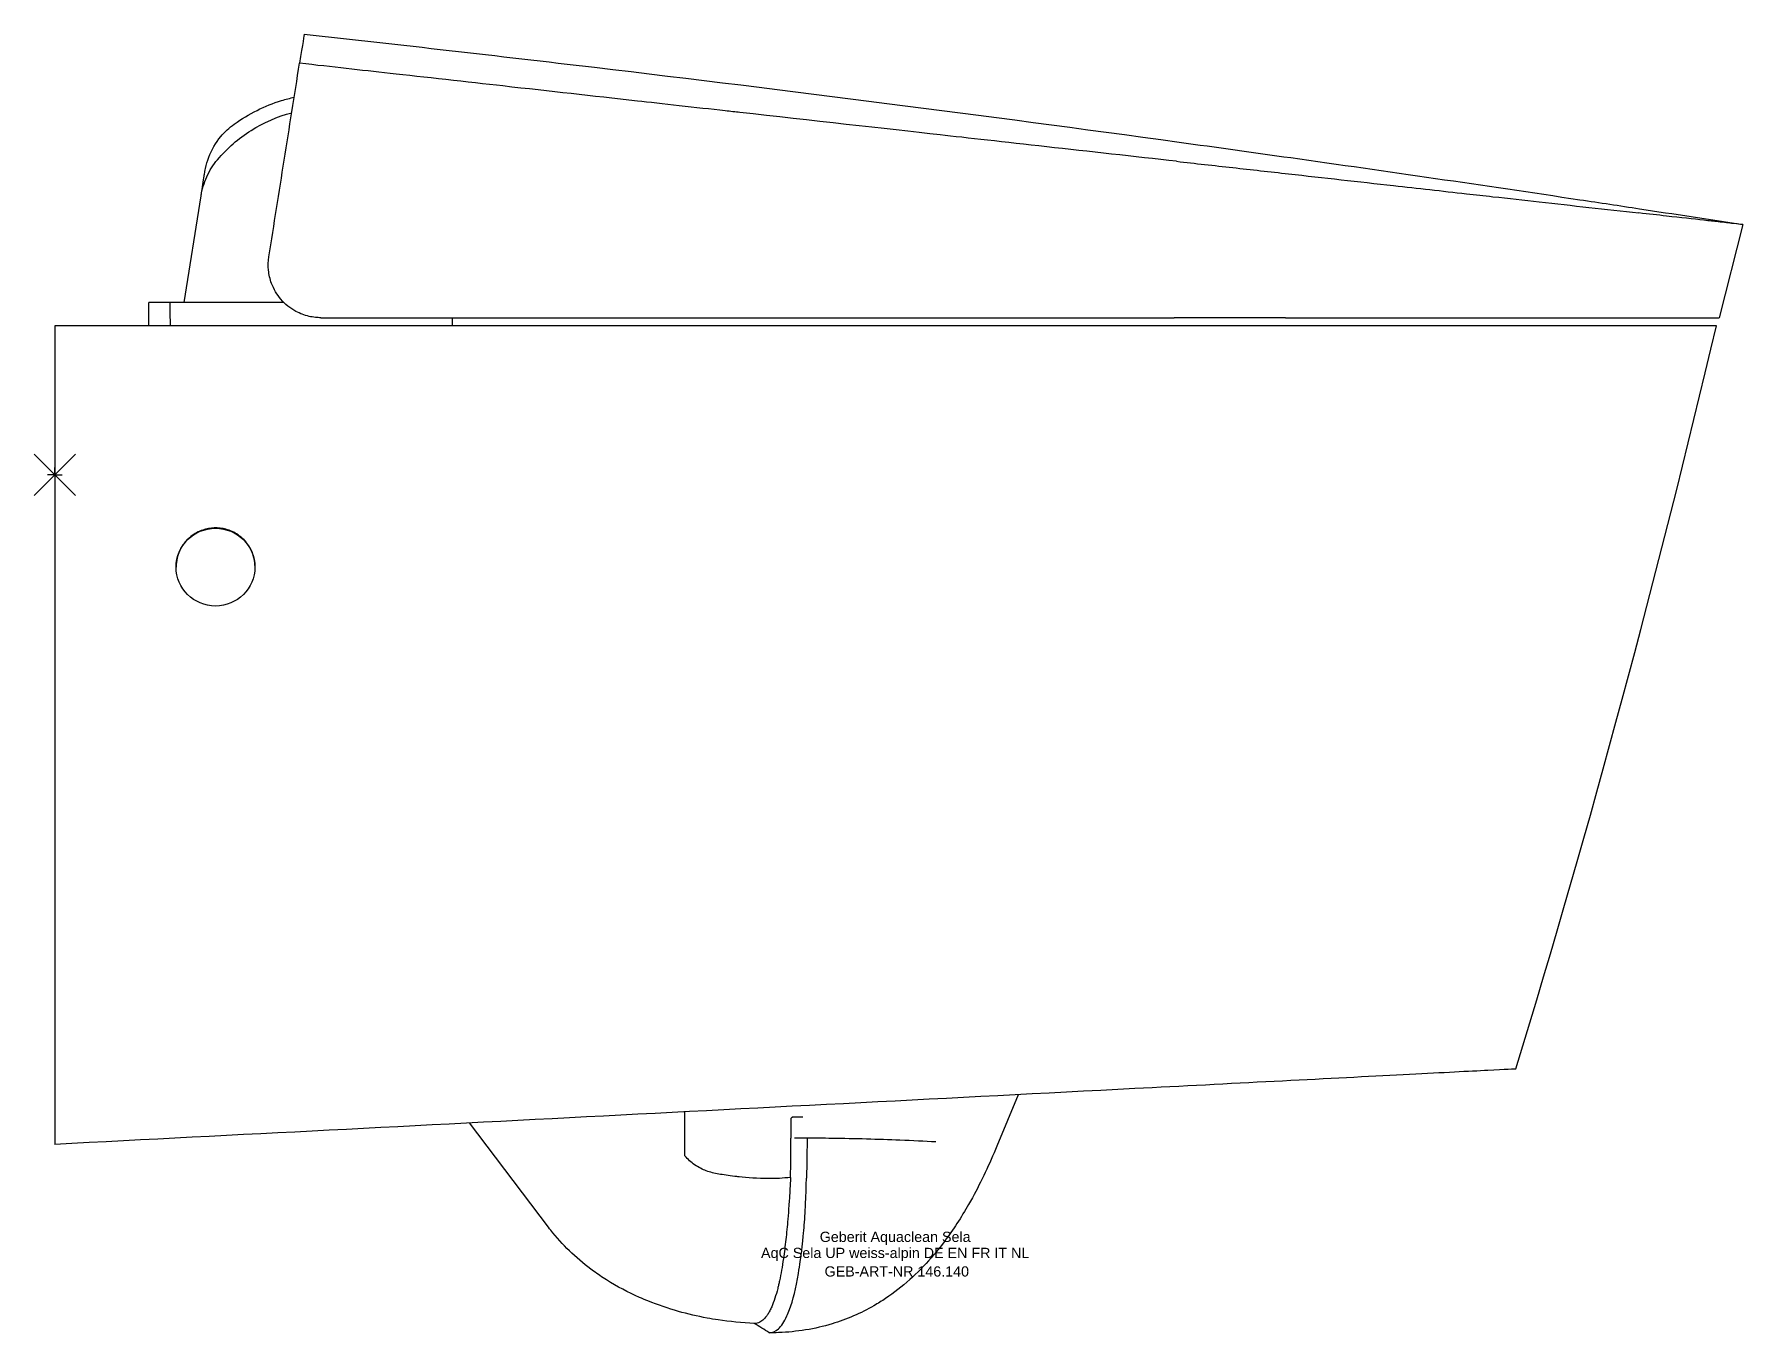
# Model space of a CAD drawing. Header units: millimetres. Extents: x -7 to 578, y -293 to 151.
import ezdxf
from ezdxf.enums import TextEntityAlignment as Align

# ---------------------------------------------------------------- set-up
doc = ezdxf.new("R2010")
doc.units = ezdxf.units.MM
doc.layers.get('0').update_dxf_attribs({"linetype": 'CONTINUOUS'})
for name, color, linetype, lineweight in [('Arbeitspunkt(DIN)', 7, 'CONTINUOUS', 25), ('GEB-ART-NR', 1, 'CONTINUOUS', 18), ('GEB-BEZUG', 2, 'CONTINUOUS', 25), ('GEB-TEXT', 5, 'CONTINUOUS', 18)]:
    doc.layers.add(name, color=color, linetype=linetype, lineweight=lineweight)
doc.layers.add('GEB-KONTUR-A', color=5, linetype='CONTINUOUS')
doc.styles.get("Standard").update_dxf_attribs({"font": 'arial.ttf'})

# ---------------------------------------------------------------- blocks, each defined once
blk = doc.blocks.new('Einfügepunkt')
at = {"layer": 'GEB-BEZUG'}
for p, q in [((-7.07, -7.07), (7.07, 7.07)), ((-7.07, 7.07), (7.07, -7.07))]:
    blk.add_line(p, q, dxfattribs=at)

msp = doc.modelspace()

# ---------------------------------------------------------------- linework, layer by layer
at = {"layer": 'Arbeitspunkt(DIN)', "ltscale": 25}
for q in [(-2.5, 0), (0, 2.5), (0, -2.5), (2.5, 0)]:
    msp.add_line((0, 0), q, dxfattribs=at)
at = {"layer": 'GEB-KONTUR-A', "ltscale": 25}
for p, q in [((44.27, 59), (50.04, 95.45)), ((577.77, 85.64), (569.65, 53.8)), ((32.2, 51), (32.2, 59)), ((39.39, 59), (32.2, 59)), ((44.27, 59), (39.39, 59)), ((78.4, 59), (44.27, 59)), ((91.05, 53.8), (383.14, 53.8)), ((136, 53.8), (136, 51)), ((421.29, 53.8), (383.14, 53.8)), ((41.5, -31.45), (41.5, -31.53)), ((68.5, -31.4), (68.5, -31.53)), ((329.78, -211.99), (322.44, -229.64)), ((168.99, -257.37), (141.95, -221.68))]:
    msp.add_line(p, q, dxfattribs=at)
msp.add_arc((-3321.43, 964.56), 3995.97, 343.00818, 346.78411, dxfattribs=at)
for centre, major_axis, ratio, start_param, end_param in [((2302.43, 1860.69), (-53.36, 32057.93), 0.070797, 1.626909, 1.627159), ((214.87, -195.98), (0.09, -310.13), 0.00264, 1.451533, 1.50014), ((233.05, -199.89), (0.98, -203), 0.093446, 1.437153, 1.470754), ((251.86, -220.96), (7.16, 5.29), 0.069442, 1.397188, 1.496486), ((254.75, -219.55), (-20.37, 0), 0.000286, 1.471371, 1.636032), ((235.38, -203.99), (0.9, -173.25), 0.095952, 1.359021, 1.437966), ((253.72, -233.76), (54.11, 0.19), 0.127823, 1.500622, 1.581262), ((213.52, -40.53), (31.53, -252.9), 0.123601, 0.235913, 0.387542)]:
    msp.add_ellipse(centre, major_axis=major_axis, ratio=ratio, start_param=start_param, end_param=end_param, dxfattribs=at)
msp.add_ellipse((55, -31.53), major_axis=(-13.5, 0), ratio=0.984808, dxfattribs=at)
for points, knots in [([(85.34, 150.78), (85.34, 150.78), (85.34, 150.78), (85.34, 150.78), (84.81, 147.46), (83.76, 140.83)], [18.828031, 18.828031, 18.828031, 18.828031, 18.828032, 18.828032, 37.656063, 37.656063, 37.656063, 37.656063]), ([(85.34, 150.78), (118.47, 147.16), (151.59, 143.38), (251.49, 131.54), (318.22, 123), (384.86, 113.86)], [0, 0, 0, 0, 10.000103, 10.000103, 30.179065, 30.179065, 30.179065, 30.179065]), ([(73.28, 74.62), (75.02, 85.65), (76.77, 96.69), (80.27, 118.76), (82.01, 129.8), (83.76, 140.83)], [-6.716402, -6.716402, -6.716402, -6.716402, -3.358196, -3.358196, 0, 0, 0, 0]), ([(383.96, 107.3), (355.2, 110.51), (321.16, 114.31), (302.98, 116.34), (284.79, 118.37), (258.35, 121.33), (234.5, 123.99), (232.96, 124.16), (231.24, 124.36), (229.41, 124.56), (219.87, 125.63), (207.19, 127.04), (199.44, 127.91), (183.47, 129.69), (170.16, 131.18), (153.36, 133.06), (141.69, 134.36), (125.93, 136.12), (114.73, 137.37), (104.5, 138.51), (95.28, 139.54), (83.76, 140.83)], [0, 0, 0, 0, 0.248832, 0.248832, 0.248832, 0.497664, 0.497664, 0.497664, 0.513775, 0.513775, 0.513775, 0.597664, 0.597664, 0.597664, 0.770464, 0.770464, 0.770464, 0.890464, 0.890464, 0.890464, 1, 1, 1, 1]), ([(61.43, 120.04), (66.32, 123.57), (71.86, 126.32), (79.04, 128.52), (80.47, 128.9), (81.92, 129.23)], [0, 0, 0, 0, 1.807596, 1.807596, 2.253304, 2.253304, 2.253304, 2.253304]), ([(55.7, 107.85), (58.99, 111.75), (62.85, 115.12), (71.46, 120.58), (76.16, 122.63), (81.09, 123.93)], [0, 0, 0, 0, 1.529376, 1.529376, 3.058907, 3.058907, 3.058907, 3.058907]), ([(51.34, 103.66), (51.34, 103.66), (51.34, 103.66), (51.34, 103.66), (51.34, 103.66), (51.34, 103.66), (51.34, 103.66), (51.34, 103.66), (51.34, 103.66), (51.34, 103.66), (51.34, 103.67), (51.34, 103.67), (51.34, 103.67), (51.34, 103.67), (51.34, 103.67), (51.34, 103.67), (51.34, 103.67), (51.34, 103.67), (51.34, 103.67), (51.34, 103.67), (51.34, 103.68), (51.34, 103.68), (51.34, 103.68), (51.35, 103.69), (51.35, 103.69), (51.35, 103.7), (51.35, 103.71), (51.35, 103.73), (51.35, 103.74), (51.36, 103.78), (51.36, 103.8), (51.42, 104.16), (51.48, 104.5), (51.83, 106.14), (52.2, 107.44), (53.66, 111.24), (55.07, 113.65), (58.16, 117.36), (59.72, 118.82), (61.43, 120.04)], [0, 0, 0, 0, 0.000488, 0.000488, 0.001465, 0.001465, 0.003418, 0.003418, 0.007324, 0.007324, 0.038574, 0.038574, 0.069824, 0.069824, 0.132324, 0.132324, 0.194825, 0.194825, 0.210482, 0.210482, 0.214491, 0.214491, 0.215478, 0.215478, 0.216464, 0.216464, 0.218435, 0.218435, 0.222347, 0.222347, 0.23016, 0.23016, 0.331791, 0.331791, 0.734064, 0.734064, 1.552561, 1.552561, 2.182373, 2.182373, 2.182373, 2.182373]), ([(50.04, 95.45), (50.4, 97.73), (51.07, 99.94), (52.98, 104.13), (54.21, 106.09), (55.7, 107.85)], [0, 0, 0, 0, 0.691138, 0.691138, 1.382445, 1.382445, 1.382445, 1.382445]), ([(383.96, 107.3), (390.36, 106.58), (396.77, 105.86), (409.54, 104.44), (415.92, 103.73), (422.27, 103.02)], [-3.869824, -3.869824, -3.869824, -3.869824, -1.934913, -1.934913, 0, 0, 0, 0]), ([(423.05, 108.55), (456.06, 103.9), (489.05, 99.11), (528.82, 93.14), (535.62, 92.11), (542.42, 91.08)], [0, 0, 0, 0, 10.000103, 10.000103, 12.064357, 12.064357, 12.064357, 12.064357]), ([(50.04, 95.45), (50.28, 96.98), (50.49, 98.28), (50.66, 99.37), (50.85, 100.54), (50.99, 101.47), (51.1, 102.16), (51.15, 102.44), (51.18, 102.68), (51.22, 102.88), (51.22, 102.92), (51.23, 102.96), (51.24, 103), (51.31, 103.44), (51.34, 103.67), (51.34, 103.67)], [0, 0, 0, 0, 0.1363645, 0.1363645, 0.1363645, 0.2838171, 0.2838171, 0.2838171, 0.3439854, 0.3439854, 0.3439854, 0.3567021, 0.3567021, 0.3567021, 0.5005902, 0.5005902, 0.5005902, 0.5005902]), ([(422.27, 103.02), (434.27, 101.68), (446.25, 100.34), (458.22, 99), (466.53, 98.07), (474.84, 97.14), (483.17, 96.21), (486.19, 95.88), (489.2, 95.54), (492.22, 95.2), (497.54, 94.61), (502.84, 94.02), (508.08, 93.43), (513.77, 92.79), (519.42, 92.16), (525.11, 91.53), (530.75, 90.9), (536.46, 90.26), (542.2, 89.62)], [0, 0, 0, 0, 0.298598, 0.298598, 0.298598, 0.505958, 0.505958, 0.505958, 0.580995, 0.580995, 0.580995, 0.713318, 0.713318, 0.713318, 0.857318, 0.857318, 0.857318, 1, 1, 1, 1]), ([(577.77, 85.64), (577.77, 85.64), (576.65, 85.77), (574.42, 86.02), (573.1, 86.17), (571.38, 86.36), (569.28, 86.59), (567.85, 86.75), (566.24, 86.93), (564.47, 87.13), (560.83, 87.54), (556.47, 88.02), (551.65, 88.56), (548.66, 88.9), (545.5, 89.25), (542.2, 89.62)], [0, 0, 0, 0, 0.298598, 0.298598, 0.298598, 0.47644, 0.47644, 0.47644, 0.597197, 0.597197, 0.597197, 0.846029, 0.846029, 0.846029, 1, 1, 1, 1]), ([(91.05, 53.8), (90.44, 53.8), (89.83, 53.83), (88.48, 53.97), (87.74, 54.09), (85.45, 54.62), (83.94, 55.19), (80.56, 57), (78.81, 58.42), (75.99, 61.72), (74.91, 63.56), (73.64, 67), (73.29, 68.52), (72.99, 71.58), (73.04, 73.11), (73.28, 74.62)], [-3.117966, -3.117966, -3.117966, -3.117966, -2.934895, -2.934895, -2.710463, -2.710463, -2.228801, -2.228801, -1.558836, -1.558836, -0.92466, -0.92466, -0.458083, -0.458083, -0.000001, -0.000001, -0.000001, -0.000001]), ([(421.29, 53.8), (443.42, 53.8), (464.65, 53.8), (503.65, 53.8), (520.75, 53.8), (534.42, 53.8)], [0, 0, 0, 0, 6.771199, 6.771199, 13.679378, 13.679378, 13.679378, 13.679378]), ([(534.42, 53.8), (546.18, 53.8), (555.04, 53.8), (566.85, 53.8), (569.65, 53.8), (569.65, 53.8)], [0, 0, 0, 0, 5.928628, 5.928628, 11.874042, 11.874042, 11.874042, 11.874042]), ([(0, 51), (0, 4.01), (0, -42.76), (0, -136.18), (0, -182.63), (0, -229)], [0, 0, 0, 0, 14.257479, 14.257479, 28.514886, 28.514886, 28.514886, 28.514886]), ([(394.65, 51), (328.91, 51), (263.19, 51), (131.62, 51), (65.81, 51), (0, 51)], [0, 0, 0, 0, 19.750639, 19.750639, 39.499861, 39.499861, 39.499861, 39.499861]), ([(568.71, 51), (568.71, 51), (566.64, 51), (549.75, 51), (538.39, 51), (508.58, 51), (490.11, 51), (446.09, 51), (420.13, 51), (394.65, 51)], [0, 0, 0, 0, 4.465715, 4.465715, 8.154587, 8.154587, 12.113338, 12.113338, 16.466903, 16.466903, 16.466903, 16.466903]), ([(68.49, -30.99), (68.46, -29.81), (68.26, -28.63), (67.56, -26.37), (67.05, -25.29), (65.45, -22.8), (64.19, -21.5), (61.45, -19.62), (60.03, -18.98), (57.26, -18.24), (55.92, -18.09), (53.25, -18.17), (51.93, -18.41), (49.19, -19.33), (47.81, -20.08), (45.18, -22.14), (44.01, -23.52), (42.58, -26.11), (42.15, -27.22), (41.62, -29.37), (41.5, -30.41), (41.5, -31.45)], [0.000001, 0.000001, 0.000001, 0.000001, 0.360658, 0.360658, 0.720986, 0.720986, 1.261357, 1.261357, 1.72488, 1.72488, 2.125368, 2.125368, 2.527017, 2.527017, 2.993732, 2.993732, 3.534248, 3.534248, 3.89253, 3.89253, 4.209598, 4.209598, 4.209598, 4.209598]), ([(500.1, -203.2), (500.1, -203.2), (496.34, -203.39), (484.26, -204.02), (475.15, -204.49), (452.01, -205.68), (438.17, -206.4), (407.98, -207.95), (391.97, -208.78), (375.57, -209.63)], [-19.276874, -19.276874, -19.276874, -19.276874, -14.728291, -14.728291, -9.877427, -9.877427, -4.934769, -4.934769, 0, 0, 0, 0]), ([(375.57, -209.63), (313.01, -212.85), (250.46, -216.08), (125.25, -222.54), (62.63, -225.77), (0, -229)], [-37.627362, -37.627362, -37.627362, -37.627362, -18.81289, -18.81289, 0, 0, 0, 0]), ([(257.49, -226.85), (257.45, -230.8), (257.4, -234.15), (257.34, -237.34), (257.31, -238.44), (257.29, -239.52), (257.26, -240.59)], [0, 0, 0, 0, 0.7430084, 0.7430084, 0.7430084, 1, 1, 1, 1]), ([(301.5, -228.17), (297.69, -227.95), (293.58, -227.74), (289.28, -227.57), (281.85, -227.27), (273.87, -227.06), (265.96, -226.95), (263.12, -226.9), (260.29, -226.87), (257.49, -226.85)], [0, 0, 0, 0, 0.298598, 0.298598, 0.298598, 0.814576, 0.814576, 0.814576, 1, 1, 1, 1]), ([(251.83, -240.32), (249.28, -240.58), (246.72, -240.71), (244.21, -240.7), (240.54, -240.69), (237.05, -240.41), (234.19, -240.1), (233.68, -240.05), (233.18, -239.99), (232.71, -239.93), (230.54, -239.67), (228.79, -239.42), (227.26, -239.15), (225.74, -238.88), (224.41, -238.58), (222.94, -238.03), (221.72, -237.57), (220.39, -236.92), (218.98, -235.94), (217.83, -235.14), (216.63, -234.12), (215.69, -232.88)], [0, 0, 0, 0, 0.144, 0.144, 0.144, 0.354841, 0.354841, 0.354841, 0.392832, 0.392832, 0.392832, 0.565632, 0.565632, 0.565632, 0.738432, 0.738432, 0.738432, 0.882432, 0.882432, 0.882432, 1, 1, 1, 1]), ([(322.44, -229.64), (319.92, -235.69), (317.16, -241.59), (314.05, -247.26), (313.63, -248.01), (313.21, -248.77), (312.78, -249.52), (311.52, -251.73), (310.19, -253.9), (308.79, -256.06), (306.13, -260.13), (303.18, -264.11), (299.96, -267.79), (295.33, -273.1), (290.17, -277.8), (284.36, -281.7), (283.06, -282.57), (281.72, -283.4), (280.36, -284.19), (275.86, -286.79), (271.04, -288.88), (266.07, -290.38), (260.11, -292.18), (253.93, -293.15), (247.74, -293.39), (246.68, -293.43), (245.62, -293.45), (244.55, -293.45)], [0, 0, 0, 0, 0.182893, 0.182893, 0.182893, 0.20736, 0.20736, 0.20736, 0.279166, 0.279166, 0.279166, 0.41472, 0.41472, 0.41472, 0.609975, 0.609975, 0.609975, 0.653599, 0.653599, 0.653599, 0.797599, 0.797599, 0.797599, 0.970399, 0.970399, 0.970399, 1, 1, 1, 1]), ([(251.56, -245.15), (251.46, -246.75), (251.36, -248.34), (251.13, -251.49), (251.01, -253.05), (250.88, -254.6)], [0, 0, 0, 0, 0.4942292, 0.4942292, 0.9887277, 0.9887277, 0.9887277, 0.9887277]), ([(251.83, -240.32), (251.79, -241.13), (251.74, -241.94), (251.65, -243.55), (251.61, -244.35), (251.56, -245.15)], [0, 0, 0, 0, 0.2481853, 0.2481853, 0.4964314, 0.4964314, 0.4964314, 0.4964314]), ([(257.09, -246.39), (257.12, -245.42), (257.16, -244.46), (257.21, -242.53), (257.24, -241.55), (257.26, -240.59)], [-0.5840904, -0.5840904, -0.5840904, -0.5840904, -0.2920307, -0.2920307, 0, 0, 0, 0]), ([(256.43, -257.67), (256.66, -254.94), (256.83, -252.16), (256.96, -249.34), (257.01, -248.36), (257.05, -247.37), (257.09, -246.39)], [0, 0, 0, 0, 0.743008, 0.743008, 0.743008, 1, 1, 1, 1]), ([(250.88, -254.6), (250.78, -255.78), (250.68, -256.95), (250.45, -259.27), (250.33, -260.42), (250.21, -261.55)], [0, 0, 0, 0, 0.377523, 0.377523, 0.755048, 0.755048, 0.755048, 0.755048]), ([(184.38, -272.34), (179.19, -268.58), (174.52, -264.23), (170.45, -259.22), (169.96, -258.61), (169.47, -257.99), (168.99, -257.37)], [0, 0, 0, 0, 0.89161, 0.89161, 0.89161, 1, 1, 1, 1]), ([(250.21, -261.55), (250.08, -262.67), (249.95, -263.78), (249.68, -265.96), (249.53, -267.03), (249.38, -268.08)], [0.0000132, 0.0000132, 0.0000132, 0.0000132, 0.373368, 0.373368, 0.746889, 0.746889, 0.746889, 0.746889]), ([(254.52, -273.19), (254.79, -271.63), (254.99, -270.3), (255.16, -269.11), (255.41, -267.38), (255.59, -265.94), (255.78, -264.32), (255.93, -262.97), (256.09, -261.5), (256.26, -259.6), (256.32, -259), (256.37, -258.36), (256.43, -257.67)], [0, 0, 0, 0, 0.248832, 0.248832, 0.248832, 0.60715, 0.60715, 0.60715, 0.905748, 0.905748, 0.905748, 1, 1, 1, 1]), ([(249.38, -268.08), (248.98, -270.8), (248.54, -273.35), (247.94, -276.13), (247.84, -276.58), (247.64, -277.45), (247.53, -277.87), (247.13, -279.48), (246.81, -280.59), (246.47, -281.63)], [0.0000465, 0.0000465, 0.0000465, 0.0000465, 0.515978, 0.515978, 0.615978, 0.615978, 0.715978, 0.715978, 1, 1, 1, 1]), ([(239.41, -290.23), (235.21, -290.05), (230.98, -289.63), (227.04, -289.04), (225.78, -288.85), (224.54, -288.64), (223.31, -288.41), (219.94, -287.79), (216.69, -287.04), (213.45, -286.13), (209.97, -285.15), (206.51, -283.98), (202.96, -282.55), (202.01, -282.16), (201.04, -281.76), (200.08, -281.33), (196.27, -279.64), (192.44, -277.63), (188.85, -275.36), (187.33, -274.41), (185.84, -273.4), (184.38, -272.35)], [0, 0, 0, 0, 0.20736, 0.20736, 0.20736, 0.2738565, 0.2738565, 0.2738565, 0.456192, 0.456192, 0.456192, 0.652273, 0.652273, 0.652273, 0.705024, 0.705024, 0.705024, 0.912384, 0.912384, 0.912384, 0.9999072, 0.9999072, 0.9999072, 0.9999072]), ([(246.47, -281.63), (246.11, -282.73), (245.74, -283.71), (245.14, -285.08), (244.91, -285.55), (244.46, -286.4), (244.23, -286.8), (243.77, -287.51), (243.53, -287.84), (242.89, -288.63), (242.47, -289.04), (241.8, -289.54), (241.56, -289.69), (240.68, -290.13), (240.05, -290.25), (239.41, -290.23)], [0, 0, 0, 0, 0.1728, 0.1728, 0.2728, 0.2728, 0.3728, 0.3728, 0.4728, 0.4728, 0.6456, 0.6456, 0.7456, 0.7456, 0.9999998, 0.9999998, 0.9999998, 0.9999998]), ([(244.55, -293.45), (245.58, -293.45), (246.63, -293.05), (247.65, -292.12), (248.68, -291.18), (249.67, -289.71), (250.6, -287.67), (250.9, -287.01), (251.19, -286.29), (251.48, -285.5)], [0, 0, 0, 0, 0.429982, 0.429982, 0.429982, 0.859963, 0.859963, 0.859963, 1, 1, 1, 1]), ([(244.55, -293.45), (243.7, -292.92), (242.84, -292.38), (241.12, -291.3), (240.27, -290.76), (239.41, -290.23)], [-0.6071713, -0.6071713, -0.6071713, -0.6071713, -0.3035893, -0.3035893, -0.0000391, -0.0000391, -0.0000391, -0.0000391])]:
    msp.add_open_spline(points, degree=3, knots=knots, dxfattribs=at)
for points in [[(384.86, 113.86), (397.59, 112.11), (410.32, 110.34), (423.05, 108.55)], [(542.42, 91.08), (554.21, 89.28), (565.99, 87.47), (577.77, 85.64)], [(68.49, -30.99), (68.5, -31.13), (68.5, -31.26), (68.5, -31.4)]]:
    msp.add_open_spline(points, degree=3, dxfattribs=at)

# ---------------------------------------------------------------- block references
at = {"ltscale": 25}
msp.add_blockref('Einfügepunkt', (0, 0), dxfattribs=at)

# ---------------------------------------------------------------- texts
at = {"layer": 'GEB-ART-NR'}
msp.add_text('GEB-ART-NR 146.140', height=3.5, dxfattribs=at).set_placement((288.19, -274.21), align=Align.CENTER)
at = {"layer": 'GEB-TEXT'}
for s, p in [('Geberit Aquaclean Sela', (287.63, -262.37)), ('AqC Sela UP weiss-alpin DE EN FR IT NL', (287.63, -267.87))]:
    msp.add_text(s, height=3.5, dxfattribs=at).set_placement(p, align=Align.CENTER)

doc.saveas('drawing.dxf')
